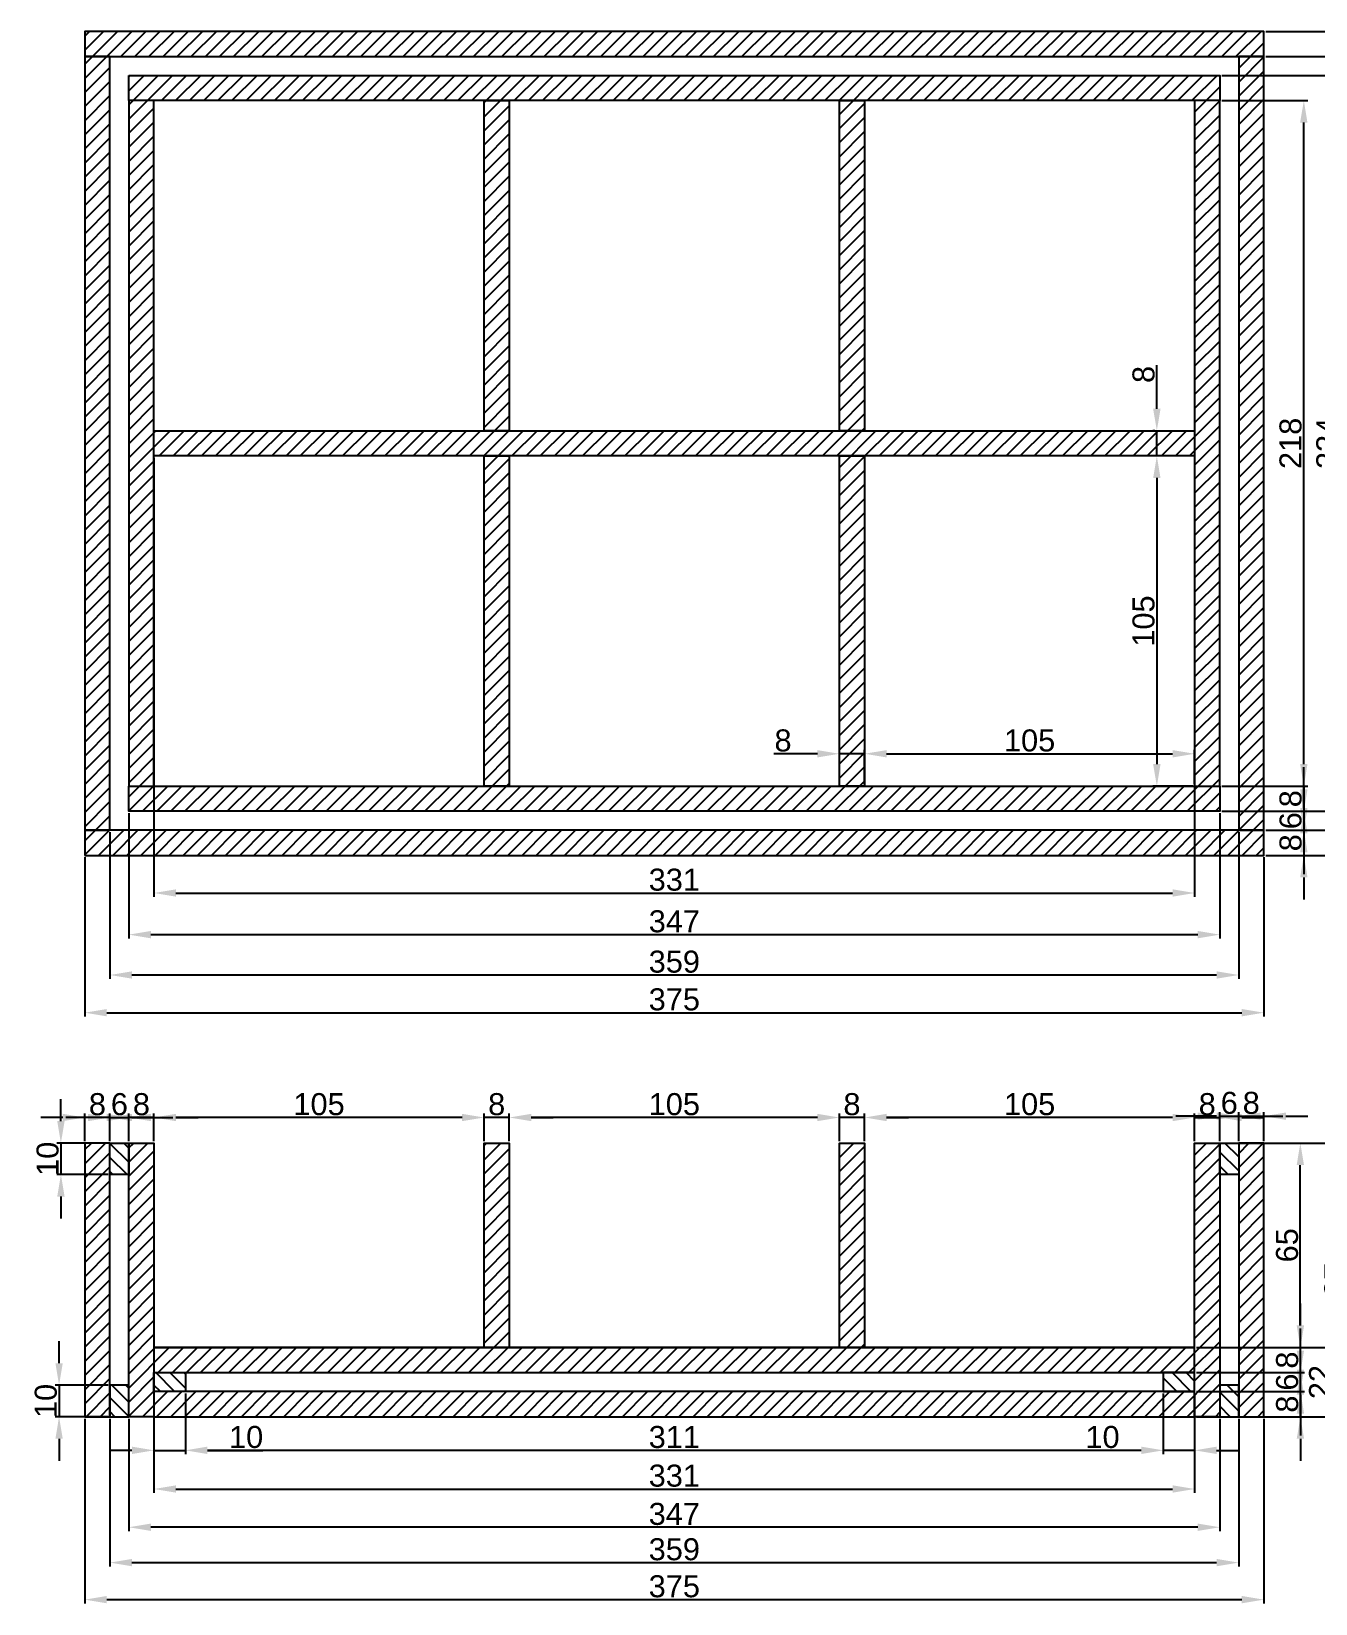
# Model space of a CAD drawing. Header units: millimetres. Extents: x 2483 to 4429, y -710 to 1566.
# Drawn here: x 2483 to 2891.5, y 1050 to 1550 of the extents above; entities that cross this region are included whole.
import ezdxf

# ---------------------------------------------------------------- set-up
doc = ezdxf.new("R2010")
doc.units = ezdxf.units.MM
doc.styles.get("Standard").update_dxf_attribs({"font": 'arial.ttf'})
doc.dimstyles.new('ISO-25', dxfattribs={"dimtxt": 7, "dimasz": 7, "dimexe": 1.25, "dimexo": 0.625, "dimtad": 1, "dimtxsty": 'Standard', "dimcen": 2.5, "dimadec": 0, "dimazin": 0, "dimtfac": 1, "dimtmove": 0, "dimatfit": 3, "dimfxl": 1, "dimarcsym": 0})

# ---------------------------------------------------------------- blocks, each defined once
blk = doc.blocks.new('*D25')
at = {"color": 0, "lineweight": -2, "transparency": 16777216}
for p, q in [((2860, 1205.01), (2853, 1205.01)), ((2867, 1197.07), (2867, 1206.26)), ((2867, 1205.01), (2875, 1205.01)), ((2875, 1197.07), (2875, 1206.26)), ((2882, 1205.01), (2889, 1205.01))]:
    blk.add_line(p, q, dxfattribs=at)
at = {"color": 0, "transparency": 16777216}
for points in [[(2860, 1206.18), (2860, 1203.84), (2867, 1205.01)], [(2882, 1206.18), (2882, 1203.84), (2875, 1205.01)]]:
    blk.add_solid(points, dxfattribs=at)
at = {"layer": 'Defpoints', "color": 0, "transparency": 16777216}
for p in [(2875, 1205.01), (2867, 1196.45), (2875, 1196.45)]:
    blk.add_point(p, dxfattribs=at)
at = {"color": 0, "transparency": 16777216, "insert": (2871, 1209.21), "char_height": 7, "attachment_point": 5}
blk.add_mtext('8', dxfattribs=at)
blk = doc.blocks.new('*D26')
at = {"color": 0, "lineweight": -2, "transparency": 16777216}
for p, q in [((2854, 1205.01), (2847, 1205.01)), ((2861, 1197.07), (2861, 1206.26)), ((2861, 1205.01), (2867, 1205.01)), ((2867, 1197.07), (2867, 1206.26)), ((2874, 1205.01), (2881, 1205.01))]:
    blk.add_line(p, q, dxfattribs=at)
at = {"color": 0, "transparency": 16777216}
for points in [[(2854, 1206.18), (2854, 1203.84), (2861, 1205.01)], [(2874, 1206.18), (2874, 1203.84), (2867, 1205.01)]]:
    blk.add_solid(points, dxfattribs=at)
at = {"layer": 'Defpoints', "color": 0, "transparency": 16777216}
for p in [(2867, 1205.01), (2861, 1196.45), (2867, 1196.45)]:
    blk.add_point(p, dxfattribs=at)
at = {"color": 0, "transparency": 16777216, "insert": (2864, 1209.21), "char_height": 7, "attachment_point": 5}
blk.add_mtext('6', dxfattribs=at)
blk = doc.blocks.new('*D27')
at = {"color": 0, "lineweight": -2, "transparency": 16777216}
for p, q in [((2853, 1197.07), (2853, 1205.84)), ((2861, 1197.07), (2861, 1205.84)), ((2846, 1204.59), (2839, 1204.59)), ((2853, 1204.59), (2861, 1204.59)), ((2868, 1204.59), (2875, 1204.59))]:
    blk.add_line(p, q, dxfattribs=at)
at = {"color": 0, "transparency": 16777216}
for points in [[(2846, 1205.76), (2846, 1203.43), (2853, 1204.59)], [(2868, 1205.76), (2868, 1203.43), (2861, 1204.59)]]:
    blk.add_solid(points, dxfattribs=at)
at = {"layer": 'Defpoints', "color": 0, "transparency": 16777216}
for p in [(2861, 1204.59), (2853, 1196.45), (2861, 1196.45)]:
    blk.add_point(p, dxfattribs=at)
at = {"color": 0, "transparency": 16777216, "insert": (2857, 1208.79), "char_height": 7, "attachment_point": 5}
blk.add_mtext('8', dxfattribs=at)
blk = doc.blocks.new('*D30')
at = {"color": 0, "lineweight": -2, "transparency": 16777216}
for p, q in [((2500, 1108.82), (2500, 1050.02)), ((2875, 1108.82), (2875, 1050.02)), ((2507, 1051.27), (2868, 1051.27))]:
    blk.add_line(p, q, dxfattribs=at)
at = {"color": 0, "transparency": 16777216}
for points in [[(2507, 1052.44), (2507, 1050.11), (2500, 1051.27)], [(2868, 1052.44), (2868, 1050.11), (2875, 1051.27)]]:
    blk.add_solid(points, dxfattribs=at)
at = {"layer": 'Defpoints', "color": 0, "transparency": 16777216}
for p in [(2500, 1109.45), (2875, 1109.45), (2875, 1051.27)]:
    blk.add_point(p, dxfattribs=at)
at = {"color": 0, "transparency": 16777216, "insert": (2687.5, 1055.48), "char_height": 7, "attachment_point": 5}
blk.add_mtext('375', dxfattribs=at)
blk = doc.blocks.new('*D34')
at = {"color": 0, "lineweight": -2, "transparency": 16777216}
for p, q in [((2514, 1108.82), (2514, 1073.04)), ((2861, 1108.82), (2861, 1073.04)), ((2854, 1074.29), (2521, 1074.29))]:
    blk.add_line(p, q, dxfattribs=at)
at = {"color": 0, "transparency": 16777216}
for points in [[(2521, 1075.46), (2521, 1073.12), (2514, 1074.29)], [(2854, 1075.46), (2854, 1073.12), (2861, 1074.29)]]:
    blk.add_solid(points, dxfattribs=at)
at = {"layer": 'Defpoints', "color": 0, "transparency": 16777216}
for p in [(2514, 1109.45), (2861, 1109.45), (2514, 1074.29)]:
    blk.add_point(p, dxfattribs=at)
at = {"color": 0, "transparency": 16777216, "insert": (2687.5, 1078.49), "char_height": 7, "attachment_point": 5}
blk.add_mtext('347', dxfattribs=at)
blk = doc.blocks.new('*D38')
at = {"color": 0, "lineweight": -2, "transparency": 16777216}
for p, q in [((2748, 1197.07), (2748, 1205.84)), ((2853, 1197.07), (2853, 1205.84)), ((2846, 1204.59), (2755, 1204.59))]:
    blk.add_line(p, q, dxfattribs=at)
at = {"color": 0, "transparency": 16777216}
for points in [[(2755, 1205.76), (2755, 1203.43), (2748, 1204.59)], [(2846, 1205.76), (2846, 1203.43), (2853, 1204.59)]]:
    blk.add_solid(points, dxfattribs=at)
at = {"layer": 'Defpoints', "color": 0, "transparency": 16777216}
for p in [(2748, 1204.59), (2748, 1196.45), (2853, 1196.45)]:
    blk.add_point(p, dxfattribs=at)
at = {"color": 0, "transparency": 16777216, "insert": (2800.5, 1208.79), "char_height": 7, "attachment_point": 5}
blk.add_mtext('105', dxfattribs=at)
blk = doc.blocks.new('*D39')
at = {"color": 0, "lineweight": -2, "transparency": 16777216}
for p, q in [((2740, 1197.07), (2740, 1205.84)), ((2748, 1197.07), (2748, 1205.84)), ((2733, 1204.59), (2726, 1204.59)), ((2748, 1204.59), (2740, 1204.59)), ((2755, 1204.59), (2762, 1204.59))]:
    blk.add_line(p, q, dxfattribs=at)
at = {"color": 0, "transparency": 16777216}
for points in [[(2733, 1205.76), (2733, 1203.43), (2740, 1204.59)], [(2755, 1205.76), (2755, 1203.43), (2748, 1204.59)]]:
    blk.add_solid(points, dxfattribs=at)
at = {"layer": 'Defpoints', "color": 0, "transparency": 16777216}
for p in [(2740, 1204.59), (2740, 1196.45), (2748, 1196.45)]:
    blk.add_point(p, dxfattribs=at)
at = {"color": 0, "transparency": 16777216, "insert": (2744, 1208.79), "char_height": 7, "attachment_point": 5}
blk.add_mtext('8', dxfattribs=at)
blk = doc.blocks.new('*D40')
at = {"color": 0, "lineweight": -2, "transparency": 16777216}
for p, q in [((2635, 1197.07), (2635, 1205.84)), ((2740, 1197.07), (2740, 1205.84)), ((2733, 1204.59), (2642, 1204.59))]:
    blk.add_line(p, q, dxfattribs=at)
at = {"color": 0, "transparency": 16777216}
for points in [[(2642, 1205.76), (2642, 1203.43), (2635, 1204.59)], [(2733, 1205.76), (2733, 1203.43), (2740, 1204.59)]]:
    blk.add_solid(points, dxfattribs=at)
at = {"layer": 'Defpoints', "color": 0, "transparency": 16777216}
for p in [(2635, 1204.59), (2635, 1196.45), (2740, 1196.45)]:
    blk.add_point(p, dxfattribs=at)
at = {"color": 0, "transparency": 16777216, "insert": (2687.5, 1208.79), "char_height": 7, "attachment_point": 5}
blk.add_mtext('105', dxfattribs=at)
blk = doc.blocks.new('*D41')
at = {"color": 0, "lineweight": -2, "transparency": 16777216}
for p, q in [((2627, 1197.07), (2627, 1205.84)), ((2635, 1197.07), (2635, 1205.84)), ((2620, 1204.59), (2613, 1204.59)), ((2635, 1204.59), (2627, 1204.59)), ((2642, 1204.59), (2649, 1204.59))]:
    blk.add_line(p, q, dxfattribs=at)
at = {"color": 0, "transparency": 16777216}
for points in [[(2620, 1205.76), (2620, 1203.43), (2627, 1204.59)], [(2642, 1205.76), (2642, 1203.43), (2635, 1204.59)]]:
    blk.add_solid(points, dxfattribs=at)
at = {"layer": 'Defpoints', "color": 0, "transparency": 16777216}
for p in [(2627, 1204.59), (2627, 1196.45), (2635, 1196.45)]:
    blk.add_point(p, dxfattribs=at)
at = {"color": 0, "transparency": 16777216, "insert": (2631, 1208.79), "char_height": 7, "attachment_point": 5}
blk.add_mtext('8', dxfattribs=at)
blk = doc.blocks.new('*D42')
at = {"color": 0, "lineweight": -2, "transparency": 16777216}
for p, q in [((2522, 1197.07), (2522, 1205.84)), ((2627, 1197.07), (2627, 1205.84)), ((2620, 1204.59), (2529, 1204.59))]:
    blk.add_line(p, q, dxfattribs=at)
at = {"color": 0, "transparency": 16777216}
for points in [[(2529, 1205.76), (2529, 1203.43), (2522, 1204.59)], [(2620, 1205.76), (2620, 1203.43), (2627, 1204.59)]]:
    blk.add_solid(points, dxfattribs=at)
at = {"layer": 'Defpoints', "color": 0, "transparency": 16777216}
for p in [(2522, 1204.59), (2522, 1196.45), (2627, 1196.45)]:
    blk.add_point(p, dxfattribs=at)
at = {"color": 0, "transparency": 16777216, "insert": (2574.5, 1208.79), "char_height": 7, "attachment_point": 5}
blk.add_mtext('105', dxfattribs=at)
blk = doc.blocks.new('*D43')
at = {"color": 0, "lineweight": -2, "transparency": 16777216}
for p, q in [((2514, 1197.07), (2514, 1205.84)), ((2522, 1197.07), (2522, 1205.84)), ((2507, 1204.59), (2500, 1204.59)), ((2522, 1204.59), (2514, 1204.59)), ((2529, 1204.59), (2536, 1204.59))]:
    blk.add_line(p, q, dxfattribs=at)
at = {"color": 0, "transparency": 16777216}
for points in [[(2507, 1205.76), (2507, 1203.43), (2514, 1204.59)], [(2529, 1205.76), (2529, 1203.43), (2522, 1204.59)]]:
    blk.add_solid(points, dxfattribs=at)
at = {"layer": 'Defpoints', "color": 0, "transparency": 16777216}
for p in [(2514, 1204.59), (2514, 1196.45), (2522, 1196.45)]:
    blk.add_point(p, dxfattribs=at)
at = {"color": 0, "transparency": 16777216, "insert": (2518, 1208.79), "char_height": 7, "attachment_point": 5}
blk.add_mtext('8', dxfattribs=at)
blk = doc.blocks.new('*D44')
at = {"color": 0, "lineweight": -2, "transparency": 16777216}
for p, q in [((2508, 1197.07), (2508, 1205.84)), ((2514, 1197.07), (2514, 1205.84)), ((2501, 1204.59), (2494, 1204.59)), ((2508, 1204.59), (2514, 1204.59)), ((2521, 1204.59), (2528, 1204.59))]:
    blk.add_line(p, q, dxfattribs=at)
at = {"color": 0, "transparency": 16777216}
for points in [[(2501, 1205.76), (2501, 1203.43), (2508, 1204.59)], [(2521, 1205.76), (2521, 1203.43), (2514, 1204.59)]]:
    blk.add_solid(points, dxfattribs=at)
at = {"layer": 'Defpoints', "color": 0, "transparency": 16777216}
for p in [(2514, 1204.59), (2508, 1196.45), (2514, 1196.45)]:
    blk.add_point(p, dxfattribs=at)
at = {"color": 0, "transparency": 16777216, "insert": (2511, 1208.79), "char_height": 7, "attachment_point": 5}
blk.add_mtext('6', dxfattribs=at)
blk = doc.blocks.new('*D45')
at = {"color": 0, "lineweight": -2, "transparency": 16777216}
for p, q in [((2500, 1197.07), (2500, 1205.84)), ((2508, 1197.07), (2508, 1205.84)), ((2493, 1204.59), (2486, 1204.59)), ((2508, 1204.59), (2500, 1204.59)), ((2515, 1204.59), (2522, 1204.59))]:
    blk.add_line(p, q, dxfattribs=at)
at = {"color": 0, "transparency": 16777216}
for points in [[(2493, 1205.76), (2493, 1203.43), (2500, 1204.59)], [(2515, 1205.76), (2515, 1203.43), (2508, 1204.59)]]:
    blk.add_solid(points, dxfattribs=at)
at = {"layer": 'Defpoints', "color": 0, "transparency": 16777216}
for p in [(2500, 1204.59), (2500, 1196.45), (2508, 1196.45)]:
    blk.add_point(p, dxfattribs=at)
at = {"color": 0, "transparency": 16777216, "insert": (2504, 1208.79), "char_height": 7, "attachment_point": 5}
blk.add_mtext('8', dxfattribs=at)
blk = doc.blocks.new('*D176')
at = {"color": 0, "lineweight": -2, "transparency": 16777216}
for p, q in [((2522, 1108.82), (2522, 1085.2)), ((2853, 1108.82), (2853, 1085.2)), ((2529, 1086.45), (2846, 1086.45))]:
    blk.add_line(p, q, dxfattribs=at)
at = {"color": 0, "transparency": 16777216}
for points in [[(2529, 1087.62), (2529, 1085.29), (2522, 1086.45)], [(2846, 1087.62), (2846, 1085.29), (2853, 1086.45)]]:
    blk.add_solid(points, dxfattribs=at)
at = {"layer": 'Defpoints', "color": 0, "transparency": 16777216}
for p in [(2522, 1109.45), (2853, 1109.45), (2853, 1086.45)]:
    blk.add_point(p, dxfattribs=at)
at = {"color": 0, "transparency": 16777216, "insert": (2687.5, 1090.66), "char_height": 7, "attachment_point": 5}
blk.add_mtext('331', dxfattribs=at)
blk = doc.blocks.new('*D209')
at = {"color": 0, "lineweight": -2, "transparency": 16777216}
for p, q in [((2852.38, 1414.96), (2839.72, 1414.96)), ((2840.97, 1407.96), (2840.97, 1316.96)), ((2852.38, 1309.96), (2839.72, 1309.96))]:
    blk.add_line(p, q, dxfattribs=at)
at = {"color": 0, "transparency": 16777216}
for points in [[(2839.8, 1407.96), (2842.14, 1407.96), (2840.97, 1414.96)], [(2839.8, 1316.96), (2842.14, 1316.96), (2840.97, 1309.96)]]:
    blk.add_solid(points, dxfattribs=at)
at = {"layer": 'Defpoints', "color": 0, "transparency": 16777216}
for p in [(2853, 1414.96), (2840.97, 1309.96), (2853, 1309.96)]:
    blk.add_point(p, dxfattribs=at)
at = {"color": 0, "transparency": 16777216, "insert": (2836.77, 1362.46), "char_height": 7, "attachment_point": 5, "rotation": 90}
blk.add_mtext('105', dxfattribs=at)
blk = doc.blocks.new('*D213')
at = {"color": 0, "lineweight": -2, "transparency": 16777216}
for p, q in [((2514, 1301.33), (2514, 1261.49)), ((2861, 1301.33), (2861, 1261.49)), ((2521, 1262.74), (2854, 1262.74))]:
    blk.add_line(p, q, dxfattribs=at)
at = {"color": 0, "transparency": 16777216}
for points in [[(2521, 1263.91), (2521, 1261.57), (2514, 1262.74)], [(2854, 1263.91), (2854, 1261.57), (2861, 1262.74)]]:
    blk.add_solid(points, dxfattribs=at)
at = {"layer": 'Defpoints', "color": 0, "transparency": 16777216}
for p in [(2514, 1301.96), (2861, 1301.96), (2861, 1262.74)]:
    blk.add_point(p, dxfattribs=at)
at = {"color": 0, "transparency": 16777216, "insert": (2687.51, 1266.94), "char_height": 7, "attachment_point": 5}
blk.add_mtext('347', dxfattribs=at)
blk = doc.blocks.new('*D215')
at = {"color": 0, "lineweight": -2, "transparency": 16777216}
for p, q in [((2500, 1287.33), (2500, 1236.67)), ((2875, 1287.33), (2875, 1236.67)), ((2507, 1237.92), (2868, 1237.92))]:
    blk.add_line(p, q, dxfattribs=at)
at = {"color": 0, "transparency": 16777216}
for points in [[(2507, 1239.09), (2507, 1236.76), (2500, 1237.92)], [(2868, 1239.09), (2868, 1236.76), (2875, 1237.92)]]:
    blk.add_solid(points, dxfattribs=at)
at = {"layer": 'Defpoints', "color": 0, "transparency": 16777216}
for p in [(2500, 1287.96), (2875, 1287.96), (2875, 1237.92)]:
    blk.add_point(p, dxfattribs=at)
at = {"color": 0, "transparency": 16777216, "insert": (2687.5, 1242.12), "char_height": 7, "attachment_point": 5}
blk.add_mtext('375', dxfattribs=at)
blk = doc.blocks.new('*D216')
at = {"color": 0, "lineweight": -2, "transparency": 16777216}
for p, q in [((2861.63, 1527.96), (2888.97, 1527.96)), ((2887.72, 1316.96), (2887.72, 1520.96)), ((2861.63, 1309.96), (2888.97, 1309.96))]:
    blk.add_line(p, q, dxfattribs=at)
at = {"color": 0, "transparency": 16777216}
for points in [[(2886.55, 1520.96), (2888.88, 1520.96), (2887.72, 1527.96)], [(2886.55, 1316.96), (2888.88, 1316.96), (2887.72, 1309.96)]]:
    blk.add_solid(points, dxfattribs=at)
at = {"layer": 'Defpoints', "color": 0, "transparency": 16777216}
for p in [(2861, 1527.96), (2887.72, 1527.96), (2861, 1309.96)]:
    blk.add_point(p, dxfattribs=at)
at = {"color": 0, "transparency": 16777216, "insert": (2883.52, 1418.96), "char_height": 7, "attachment_point": 5, "rotation": 90}
blk.add_mtext('218', dxfattribs=at)
blk = doc.blocks.new('*D217')
at = {"color": 0, "lineweight": -2, "transparency": 16777216}
for p, q in [((2861.63, 1535.96), (2900.68, 1535.96)), ((2899.43, 1308.96), (2899.43, 1528.96)), ((2861.63, 1301.96), (2900.68, 1301.96))]:
    blk.add_line(p, q, dxfattribs=at)
at = {"color": 0, "transparency": 16777216}
for points in [[(2898.27, 1528.96), (2900.6, 1528.96), (2899.43, 1535.96)], [(2898.27, 1308.96), (2900.6, 1308.96), (2899.43, 1301.96)]]:
    blk.add_solid(points, dxfattribs=at)
at = {"layer": 'Defpoints', "color": 0, "transparency": 16777216}
for p in [(2861, 1535.96), (2899.43, 1535.96), (2861, 1301.96)]:
    blk.add_point(p, dxfattribs=at)
at = {"color": 0, "transparency": 16777216, "insert": (2895.23, 1418.96), "char_height": 7, "attachment_point": 5, "rotation": 90}
blk.add_mtext('234', dxfattribs=at)
blk = doc.blocks.new('*D219')
at = {"color": 0, "lineweight": -2, "transparency": 16777216}
for p, q in [((2875.63, 1549.96), (2923.81, 1549.96)), ((2922.56, 1294.96), (2922.56, 1542.96)), ((2875.63, 1287.96), (2923.81, 1287.96))]:
    blk.add_line(p, q, dxfattribs=at)
at = {"color": 0, "transparency": 16777216}
for points in [[(2921.4, 1542.96), (2923.73, 1542.96), (2922.56, 1549.96)], [(2921.4, 1294.96), (2923.73, 1294.96), (2922.56, 1287.96)]]:
    blk.add_solid(points, dxfattribs=at)
at = {"layer": 'Defpoints', "color": 0, "transparency": 16777216}
for p in [(2875, 1549.96), (2922.56, 1549.96), (2875, 1287.96)]:
    blk.add_point(p, dxfattribs=at)
at = {"color": 0, "transparency": 16777216, "insert": (2918.36, 1418.96), "char_height": 7, "attachment_point": 5, "rotation": 90}
blk.add_mtext('262', dxfattribs=at)
blk = doc.blocks.new('*D223')
at = {"color": 0, "lineweight": -2, "transparency": 16777216}
for p, q in [((2875.63, 1541.96), (2912.55, 1541.96)), ((2911.3, 1534.96), (2911.3, 1302.96)), ((2875.63, 1295.96), (2912.55, 1295.96))]:
    blk.add_line(p, q, dxfattribs=at)
at = {"color": 0, "transparency": 16777216}
for points in [[(2910.14, 1534.96), (2912.47, 1534.96), (2911.3, 1541.96)], [(2910.14, 1302.96), (2912.47, 1302.96), (2911.3, 1295.96)]]:
    blk.add_solid(points, dxfattribs=at)
at = {"layer": 'Defpoints', "color": 0, "transparency": 16777216}
for p in [(2875, 1541.96), (2875, 1295.96), (2911.3, 1295.96)]:
    blk.add_point(p, dxfattribs=at)
at = {"color": 0, "transparency": 16777216, "insert": (2907.1, 1418.96), "char_height": 7, "attachment_point": 5, "rotation": 90}
blk.add_mtext('246', dxfattribs=at)
blk = doc.blocks.new('*D224')
at = {"color": 0, "lineweight": -2, "transparency": 16777216}
for p, q in [((2492.39, 1203.45), (2492.39, 1210.45)), ((2507.38, 1196.45), (2491.14, 1196.45)), ((2492.39, 1196.45), (2492.39, 1186.45)), ((2507.38, 1186.45), (2491.14, 1186.45)), ((2492.39, 1179.45), (2492.39, 1172.45))]:
    blk.add_line(p, q, dxfattribs=at)
at = {"color": 0, "transparency": 16777216}
for points in [[(2491.23, 1203.45), (2493.56, 1203.45), (2492.39, 1196.45)], [(2491.23, 1179.45), (2493.56, 1179.45), (2492.39, 1186.45)]]:
    blk.add_solid(points, dxfattribs=at)
at = {"layer": 'Defpoints', "color": 0, "transparency": 16777216}
for p in [(2508, 1196.45), (2492.39, 1186.45), (2508, 1186.45)]:
    blk.add_point(p, dxfattribs=at)
at = {"color": 0, "transparency": 16777216, "insert": (2488.19, 1191.45), "char_height": 7, "attachment_point": 5, "rotation": 90}
blk.add_mtext('10', dxfattribs=at)
blk = doc.blocks.new('*D225')
at = {"color": 0, "lineweight": -2, "transparency": 16777216}
for p, q in [((2491.81, 1126.45), (2491.81, 1133.45)), ((2507.38, 1119.45), (2490.56, 1119.45)), ((2491.81, 1119.45), (2491.81, 1109.45)), ((2507.38, 1109.45), (2490.56, 1109.45)), ((2491.81, 1102.45), (2491.81, 1095.45))]:
    blk.add_line(p, q, dxfattribs=at)
at = {"color": 0, "transparency": 16777216}
for points in [[(2490.65, 1126.45), (2492.98, 1126.45), (2491.81, 1119.45)], [(2490.65, 1102.45), (2492.98, 1102.45), (2491.81, 1109.45)]]:
    blk.add_solid(points, dxfattribs=at)
at = {"layer": 'Defpoints', "color": 0, "transparency": 16777216}
for p in [(2508, 1119.45), (2491.81, 1109.45), (2508, 1109.45)]:
    blk.add_point(p, dxfattribs=at)
at = {"color": 0, "transparency": 16777216, "insert": (2487.61, 1114.45), "char_height": 7, "attachment_point": 5, "rotation": 90}
blk.add_mtext('10', dxfattribs=at)
blk = doc.blocks.new('*D226')
at = {"color": 0, "lineweight": -2, "transparency": 16777216}
for p, q in [((2886.64, 1124.45), (2886.64, 1131.45)), ((2853.63, 1117.45), (2887.89, 1117.45)), ((2886.64, 1109.45), (2886.64, 1117.45)), ((2853.63, 1109.45), (2887.89, 1109.45)), ((2886.64, 1102.45), (2886.64, 1095.45))]:
    blk.add_line(p, q, dxfattribs=at)
at = {"color": 0, "transparency": 16777216}
for points in [[(2885.47, 1124.45), (2887.8, 1124.45), (2886.64, 1117.45)], [(2885.47, 1102.45), (2887.8, 1102.45), (2886.64, 1109.45)]]:
    blk.add_solid(points, dxfattribs=at)
at = {"layer": 'Defpoints', "color": 0, "transparency": 16777216}
for p in [(2853, 1117.45), (2886.64, 1117.45), (2853, 1109.45)]:
    blk.add_point(p, dxfattribs=at)
at = {"color": 0, "transparency": 16777216, "insert": (2882.44, 1113.45), "char_height": 7, "attachment_point": 5, "rotation": 90}
blk.add_mtext('8', dxfattribs=at)
blk = doc.blocks.new('*D227')
at = {"color": 0, "lineweight": -2, "transparency": 16777216}
for p, q in [((2886.64, 1130.45), (2886.64, 1137.45)), ((2853.63, 1123.45), (2887.89, 1123.45)), ((2886.64, 1117.45), (2886.64, 1123.45)), ((2853.63, 1117.45), (2887.89, 1117.45)), ((2886.64, 1110.45), (2886.64, 1103.45))]:
    blk.add_line(p, q, dxfattribs=at)
at = {"color": 0, "transparency": 16777216}
for points in [[(2885.47, 1130.45), (2887.8, 1130.45), (2886.64, 1123.45)], [(2885.47, 1110.45), (2887.8, 1110.45), (2886.64, 1117.45)]]:
    blk.add_solid(points, dxfattribs=at)
at = {"layer": 'Defpoints', "color": 0, "transparency": 16777216}
for p in [(2853, 1123.45), (2886.64, 1123.45), (2853, 1117.45)]:
    blk.add_point(p, dxfattribs=at)
at = {"color": 0, "transparency": 16777216, "insert": (2882.44, 1120.45), "char_height": 7, "attachment_point": 5, "rotation": 90}
blk.add_mtext('6', dxfattribs=at)
blk = doc.blocks.new('*D228')
at = {"color": 0, "lineweight": -2, "transparency": 16777216}
for p, q in [((2886.64, 1138.45), (2886.64, 1145.45)), ((2853.63, 1131.45), (2887.89, 1131.45)), ((2886.64, 1123.45), (2886.64, 1131.45)), ((2853.63, 1123.45), (2887.89, 1123.45)), ((2886.64, 1116.45), (2886.64, 1109.45))]:
    blk.add_line(p, q, dxfattribs=at)
at = {"color": 0, "transparency": 16777216}
for points in [[(2885.47, 1138.45), (2887.8, 1138.45), (2886.64, 1131.45)], [(2885.47, 1116.45), (2887.8, 1116.45), (2886.64, 1123.45)]]:
    blk.add_solid(points, dxfattribs=at)
at = {"layer": 'Defpoints', "color": 0, "transparency": 16777216}
for p in [(2853, 1131.45), (2886.64, 1131.45), (2853, 1123.45)]:
    blk.add_point(p, dxfattribs=at)
at = {"color": 0, "transparency": 16777216, "insert": (2882.44, 1127.45), "char_height": 7, "attachment_point": 5, "rotation": 90}
blk.add_mtext('8', dxfattribs=at)
blk = doc.blocks.new('*D229')
at = {"color": 0, "lineweight": -2, "transparency": 16777216}
for p, q in [((2853.63, 1196.45), (2887.86, 1196.45)), ((2886.61, 1138.45), (2886.61, 1189.45)), ((2853.63, 1131.45), (2887.86, 1131.45))]:
    blk.add_line(p, q, dxfattribs=at)
at = {"color": 0, "transparency": 16777216}
for points in [[(2885.45, 1189.45), (2887.78, 1189.45), (2886.61, 1196.45)], [(2885.45, 1138.45), (2887.78, 1138.45), (2886.61, 1131.45)]]:
    blk.add_solid(points, dxfattribs=at)
at = {"layer": 'Defpoints', "color": 0, "transparency": 16777216}
for p in [(2853, 1196.45), (2886.61, 1196.45), (2853, 1131.45)]:
    blk.add_point(p, dxfattribs=at)
at = {"color": 0, "transparency": 16777216, "insert": (2882.41, 1163.95), "char_height": 7, "attachment_point": 5, "rotation": 90}
blk.add_mtext('65', dxfattribs=at)
blk = doc.blocks.new('*D230')
at = {"color": 0, "lineweight": -2, "transparency": 16777216}
for p, q in [((2875.63, 1196.45), (2903.25, 1196.45)), ((2902, 1116.45), (2902, 1189.45)), ((2875.63, 1109.45), (2903.25, 1109.45))]:
    blk.add_line(p, q, dxfattribs=at)
at = {"color": 0, "transparency": 16777216}
for points in [[(2900.84, 1189.45), (2903.17, 1189.45), (2902, 1196.45)], [(2900.84, 1116.45), (2903.17, 1116.45), (2902, 1109.45)]]:
    blk.add_solid(points, dxfattribs=at)
at = {"layer": 'Defpoints', "color": 0, "transparency": 16777216}
for p in [(2875, 1196.45), (2902, 1196.45), (2875, 1109.45)]:
    blk.add_point(p, dxfattribs=at)
at = {"color": 0, "transparency": 16777216, "insert": (2897.8, 1152.95), "char_height": 7, "attachment_point": 5, "rotation": 90}
blk.add_mtext('87', dxfattribs=at)
blk = doc.blocks.new('*D232')
at = {"color": 0, "lineweight": -2, "transparency": 16777216}
for p, q in [((2853.63, 1131.45), (2898.26, 1131.45)), ((2897.01, 1116.45), (2897.01, 1124.45)), ((2853.63, 1109.45), (2898.26, 1109.45))]:
    blk.add_line(p, q, dxfattribs=at)
at = {"color": 0, "transparency": 16777216}
for points in [[(2895.84, 1124.45), (2898.17, 1124.45), (2897.01, 1131.45)], [(2895.84, 1116.45), (2898.17, 1116.45), (2897.01, 1109.45)]]:
    blk.add_solid(points, dxfattribs=at)
at = {"layer": 'Defpoints', "color": 0, "transparency": 16777216}
for p in [(2853, 1131.45), (2897.01, 1131.45), (2853, 1109.45)]:
    blk.add_point(p, dxfattribs=at)
at = {"color": 0, "transparency": 16777216, "insert": (2892.87, 1120.45), "char_height": 7, "attachment_point": 5, "rotation": 90}
blk.add_mtext('22', dxfattribs=at)
blk = doc.blocks.new('*D233')
at = {"color": 0, "lineweight": -2, "transparency": 16777216}
for p, q in [((2748, 1310.58), (2748, 1321.51)), ((2755, 1320.26), (2846, 1320.26)), ((2853, 1310.58), (2853, 1321.51))]:
    blk.add_line(p, q, dxfattribs=at)
at = {"color": 0, "transparency": 16777216}
for points in [[(2755, 1321.42), (2755, 1319.09), (2748, 1320.26)], [(2846, 1321.42), (2846, 1319.09), (2853, 1320.26)]]:
    blk.add_solid(points, dxfattribs=at)
at = {"layer": 'Defpoints', "color": 0, "transparency": 16777216}
for p in [(2853, 1320.26), (2748, 1309.96), (2853, 1309.96)]:
    blk.add_point(p, dxfattribs=at)
at = {"color": 0, "transparency": 16777216, "insert": (2800.5, 1324.45), "char_height": 7, "attachment_point": 5}
blk.add_mtext('105', dxfattribs=at)
blk = doc.blocks.new('*D234')
at = {"color": 0, "lineweight": -2, "transparency": 16777216}
for p, q in [((2733, 1320.26), (2719.15, 1320.26)), ((2740, 1320.88), (2740, 1321.51)), ((2748, 1320.26), (2740, 1320.26)), ((2748, 1320.88), (2748, 1321.51)), ((2755, 1320.26), (2762, 1320.26))]:
    blk.add_line(p, q, dxfattribs=at)
at = {"color": 0, "transparency": 16777216}
for points in [[(2733, 1321.42), (2733, 1319.09), (2740, 1320.26)], [(2755, 1321.42), (2755, 1319.09), (2748, 1320.26)]]:
    blk.add_solid(points, dxfattribs=at)
at = {"layer": 'Defpoints', "color": 0, "transparency": 16777216}
for p in [(2740, 1320.26), (2740, 1320.26), (2748, 1320.26)]:
    blk.add_point(p, dxfattribs=at)
at = {"color": 0, "transparency": 16777216, "insert": (2722.08, 1324.45), "char_height": 7, "attachment_point": 5}
blk.add_mtext('8', dxfattribs=at)
blk = doc.blocks.new('*D235')
at = {"color": 0, "lineweight": -2, "transparency": 16777216}
for p, q in [((2840.97, 1429.96), (2840.97, 1443.81)), ((2840.34, 1422.96), (2839.72, 1422.96)), ((2840.97, 1414.96), (2840.97, 1422.96)), ((2840.34, 1414.96), (2839.72, 1414.96)), ((2840.97, 1407.96), (2840.97, 1400.96))]:
    blk.add_line(p, q, dxfattribs=at)
at = {"color": 0, "transparency": 16777216}
for points in [[(2839.8, 1429.96), (2842.14, 1429.96), (2840.97, 1422.96)], [(2839.8, 1407.96), (2842.14, 1407.96), (2840.97, 1414.96)]]:
    blk.add_solid(points, dxfattribs=at)
at = {"layer": 'Defpoints', "color": 0, "transparency": 16777216}
for p in [(2840.97, 1422.96), (2840.97, 1422.96), (2840.97, 1414.96)]:
    blk.add_point(p, dxfattribs=at)
at = {"color": 0, "transparency": 16777216, "insert": (2836.77, 1440.88), "char_height": 7, "attachment_point": 5, "rotation": 90}
blk.add_mtext('8', dxfattribs=at)
blk = doc.blocks.new('*D258')
at = {"color": 0, "lineweight": -2, "transparency": 16777216}
for p, q in [((2887.73, 1316.96), (2887.73, 1323.96)), ((2884.59, 1309.96), (2888.98, 1309.96)), ((2887.73, 1309.96), (2887.73, 1301.96)), ((2884.59, 1301.96), (2888.98, 1301.96)), ((2887.73, 1294.96), (2887.73, 1287.96))]:
    blk.add_line(p, q, dxfattribs=at)
at = {"color": 0, "transparency": 16777216}
for points in [[(2886.56, 1316.96), (2888.89, 1316.96), (2887.73, 1309.96)], [(2886.56, 1294.96), (2888.89, 1294.96), (2887.73, 1301.96)]]:
    blk.add_solid(points, dxfattribs=at)
at = {"layer": 'Defpoints', "color": 0, "transparency": 16777216}
for p in [(2883.97, 1309.96), (2883.97, 1301.96), (2887.73, 1301.96)]:
    blk.add_point(p, dxfattribs=at)
at = {"color": 0, "transparency": 16777216, "insert": (2883.53, 1305.96), "char_height": 7, "attachment_point": 5, "rotation": 90}
blk.add_mtext('8', dxfattribs=at)
blk = doc.blocks.new('*D259')
at = {"color": 0, "lineweight": -2, "transparency": 16777216}
for p, q in [((2887.73, 1308.96), (2887.73, 1315.96)), ((2884.59, 1301.96), (2888.98, 1301.96)), ((2887.73, 1301.96), (2887.73, 1295.96)), ((2884.59, 1295.96), (2888.98, 1295.96)), ((2887.73, 1288.96), (2887.73, 1281.96))]:
    blk.add_line(p, q, dxfattribs=at)
at = {"color": 0, "transparency": 16777216}
for points in [[(2886.56, 1308.96), (2888.89, 1308.96), (2887.73, 1301.96)], [(2886.56, 1288.96), (2888.89, 1288.96), (2887.73, 1295.96)]]:
    blk.add_solid(points, dxfattribs=at)
at = {"layer": 'Defpoints', "color": 0, "transparency": 16777216}
for p in [(2883.97, 1301.96), (2883.97, 1295.96), (2887.73, 1295.96)]:
    blk.add_point(p, dxfattribs=at)
at = {"color": 0, "transparency": 16777216, "insert": (2883.53, 1298.96), "char_height": 7, "attachment_point": 5, "rotation": 90}
blk.add_mtext('6', dxfattribs=at)
blk = doc.blocks.new('*D260')
at = {"color": 0, "lineweight": -2, "transparency": 16777216}
for p, q in [((2887.73, 1302.96), (2887.73, 1309.96)), ((2884.59, 1295.96), (2888.98, 1295.96)), ((2887.73, 1295.96), (2887.73, 1287.96)), ((2884.59, 1287.96), (2888.98, 1287.96)), ((2887.73, 1280.96), (2887.73, 1273.96))]:
    blk.add_line(p, q, dxfattribs=at)
at = {"color": 0, "transparency": 16777216}
for points in [[(2886.56, 1302.96), (2888.89, 1302.96), (2887.73, 1295.96)], [(2886.56, 1280.96), (2888.89, 1280.96), (2887.73, 1287.96)]]:
    blk.add_solid(points, dxfattribs=at)
at = {"layer": 'Defpoints', "color": 0, "transparency": 16777216}
for p in [(2883.97, 1295.96), (2883.97, 1287.96), (2887.73, 1287.96)]:
    blk.add_point(p, dxfattribs=at)
at = {"color": 0, "transparency": 16777216, "insert": (2883.53, 1291.96), "char_height": 7, "attachment_point": 5, "rotation": 90}
blk.add_mtext('8', dxfattribs=at)
blk = doc.blocks.new('*D266')
at = {"color": 0, "lineweight": -2, "transparency": 16777216}
for p, q in [((2508, 1295.33), (2508, 1248.66)), ((2867, 1295.33), (2867, 1248.66)), ((2515, 1249.91), (2860, 1249.91))]:
    blk.add_line(p, q, dxfattribs=at)
at = {"color": 0, "transparency": 16777216}
for points in [[(2515, 1251.08), (2515, 1248.74), (2508, 1249.91)], [(2860, 1251.08), (2860, 1248.74), (2867, 1249.91)]]:
    blk.add_solid(points, dxfattribs=at)
at = {"layer": 'Defpoints', "color": 0, "transparency": 16777216}
for p in [(2508, 1295.96), (2867, 1295.96), (2867, 1249.91)]:
    blk.add_point(p, dxfattribs=at)
at = {"color": 0, "transparency": 16777216, "insert": (2687.5, 1254.11), "char_height": 7, "attachment_point": 5}
blk.add_mtext('359', dxfattribs=at)
blk = doc.blocks.new('*D287')
at = {"color": 0, "lineweight": -2, "transparency": 16777216}
for p, q in [((2508, 1108.82), (2508, 1061.8)), ((2867, 1108.82), (2867, 1061.8)), ((2515, 1063.05), (2860, 1063.05))]:
    blk.add_line(p, q, dxfattribs=at)
at = {"color": 0, "transparency": 16777216}
for points in [[(2515, 1064.22), (2515, 1061.88), (2508, 1063.05)], [(2860, 1064.22), (2860, 1061.88), (2867, 1063.05)]]:
    blk.add_solid(points, dxfattribs=at)
at = {"layer": 'Defpoints', "color": 0, "transparency": 16777216}
for p in [(2508, 1109.45), (2867, 1109.45), (2867, 1063.05)]:
    blk.add_point(p, dxfattribs=at)
at = {"color": 0, "transparency": 16777216, "insert": (2687.5, 1067.25), "char_height": 7, "attachment_point": 5}
blk.add_mtext('359', dxfattribs=at)
blk = doc.blocks.new('*D297')
at = {"color": 0, "lineweight": -2, "transparency": 16777216}
for p, q in [((2522, 1414.33), (2522, 1274.73)), ((2853, 1414.33), (2853, 1274.73)), ((2529, 1275.98), (2846, 1275.98))]:
    blk.add_line(p, q, dxfattribs=at)
at = {"color": 0, "transparency": 16777216}
for points in [[(2529, 1277.15), (2529, 1274.81), (2522, 1275.98)], [(2846, 1277.15), (2846, 1274.81), (2853, 1275.98)]]:
    blk.add_solid(points, dxfattribs=at)
at = {"layer": 'Defpoints', "color": 0, "transparency": 16777216}
for p in [(2522, 1414.96), (2853, 1414.96), (2853, 1275.98)]:
    blk.add_point(p, dxfattribs=at)
at = {"color": 0, "transparency": 16777216, "insert": (2687.5, 1280.18), "char_height": 7, "attachment_point": 5}
blk.add_mtext('331', dxfattribs=at)
blk = doc.blocks.new('*D493')
at = {"color": 0, "lineweight": -2, "transparency": 16777216}
for p, q in [((2843, 1116.82), (2843, 1097.5)), ((2853, 1116.82), (2853, 1097.5)), ((2836, 1098.75), (2818.41, 1098.75)), ((2853, 1098.75), (2843, 1098.75)), ((2860, 1098.75), (2867, 1098.75))]:
    blk.add_line(p, q, dxfattribs=at)
at = {"color": 0, "transparency": 16777216}
for points in [[(2836, 1099.92), (2836, 1097.58), (2843, 1098.75)], [(2860, 1099.92), (2860, 1097.58), (2853, 1098.75)]]:
    blk.add_solid(points, dxfattribs=at)
at = {"layer": 'Defpoints', "color": 0, "transparency": 16777216}
for p in [(2843, 1117.45), (2853, 1117.45), (2853, 1098.75)]:
    blk.add_point(p, dxfattribs=at)
at = {"color": 0, "transparency": 16777216, "insert": (2823.7, 1102.95), "char_height": 7, "attachment_point": 5}
blk.add_mtext('10', dxfattribs=at)
blk = doc.blocks.new('*D494')
at = {"color": 0, "lineweight": -2, "transparency": 16777216}
for p, q in [((2532, 1116.82), (2532, 1097.5)), ((2843, 1116.82), (2843, 1097.5)), ((2836, 1098.75), (2539, 1098.75))]:
    blk.add_line(p, q, dxfattribs=at)
at = {"color": 0, "transparency": 16777216}
for points in [[(2539, 1099.92), (2539, 1097.58), (2532, 1098.75)], [(2836, 1099.92), (2836, 1097.58), (2843, 1098.75)]]:
    blk.add_solid(points, dxfattribs=at)
at = {"layer": 'Defpoints', "color": 0, "transparency": 16777216}
for p in [(2532, 1117.45), (2843, 1117.45), (2532, 1098.75)]:
    blk.add_point(p, dxfattribs=at)
at = {"color": 0, "transparency": 16777216, "insert": (2687.5, 1102.95), "char_height": 7, "attachment_point": 5}
blk.add_mtext('311', dxfattribs=at)
blk = doc.blocks.new('*D495')
at = {"color": 0, "lineweight": -2, "transparency": 16777216}
for p, q in [((2522, 1116.82), (2522, 1097.5)), ((2532, 1116.82), (2532, 1097.5)), ((2515, 1098.75), (2508, 1098.75)), ((2522, 1098.75), (2532, 1098.75)), ((2539, 1098.75), (2556.6, 1098.75))]:
    blk.add_line(p, q, dxfattribs=at)
at = {"color": 0, "transparency": 16777216}
for points in [[(2515, 1099.92), (2515, 1097.58), (2522, 1098.75)], [(2539, 1099.92), (2539, 1097.58), (2532, 1098.75)]]:
    blk.add_solid(points, dxfattribs=at)
at = {"layer": 'Defpoints', "color": 0, "transparency": 16777216}
for p in [(2522, 1117.45), (2532, 1117.45), (2532, 1098.75)]:
    blk.add_point(p, dxfattribs=at)
at = {"color": 0, "transparency": 16777216, "insert": (2551.3, 1102.95), "char_height": 7, "attachment_point": 5}
blk.add_mtext('10', dxfattribs=at)

msp = doc.modelspace()

# ---------------------------------------------------------------- hatches: boundary and pattern name
h = msp.add_hatch()
h.set_pattern_fill('ANSI31', color=256)
h.set_pattern_definition([(45, (-42.3947, -33.0064), (-2.245064, 2.245064), [])])
h.paths.add_polyline_path([(2875.001, 1549.958), (2500.001, 1549.958), (2500.001, 1541.958), (2508.001, 1541.958), (2875.001, 1541.958)])
h.paths.add_polyline_path([(2508.001, 1541.958), (2500.001, 1541.958), (2500.001, 1295.958), (2508.001, 1295.958)])
h.paths.add_polyline_path([(2861.001, 1535.958), (2514.001, 1535.958), (2514.001, 1527.958), (2861.001, 1527.958)])
h.paths.add_polyline_path([(2522.001, 1527.958), (2514.001, 1527.958), (2514.001, 1309.958), (2522.001, 1309.958)])
h.paths.add_polyline_path([(2635.001, 1527.958), (2627.001, 1527.958), (2627.001, 1422.958), (2635.001, 1422.958)])
h.paths.add_polyline_path([(2748.001, 1527.958), (2740.001, 1527.958), (2740.001, 1422.958), (2748.001, 1422.958)])
h.paths.add_polyline_path([(2861.001, 1527.958), (2853.001, 1527.958), (2853.001, 1309.958), (2861.001, 1309.958)])
h.paths.add_polyline_path([(2875.001, 1541.958), (2867.001, 1541.958), (2867.001, 1295.958), (2875.001, 1295.958)])
h.paths.add_polyline_path([(2853.001, 1422.958), (2522.001, 1422.958), (2522.001, 1414.958), (2853.001, 1414.958)])
h.paths.add_polyline_path([(2748.001, 1414.958), (2740.001, 1414.958), (2740.001, 1309.958), (2748.001, 1309.958)])
h.paths.add_polyline_path([(2635.001, 1414.958), (2627.001, 1414.958), (2627.001, 1309.958), (2635.001, 1309.958)])
h.paths.add_polyline_path([(2861.001, 1309.958), (2853.001, 1309.958), (2514.001, 1309.958), (2514.001, 1301.958), (2861.001, 1301.958)])
h.paths.add_polyline_path([(2875.001, 1295.958), (2500.001, 1295.958), (2500.001, 1287.958), (2875.001, 1287.958)])
h = msp.add_hatch()
h.set_pattern_fill('ANSI31', color=256)
h.set_pattern_definition([(45, (-42.3947, 210.0528), (-2.245064, 2.245064), [])])
h.paths.add_polyline_path([(2522.001, 1196.45), (2514.001, 1196.45), (2514.001, 1109.45), (2522.001, 1109.45)])
h.paths.add_polyline_path([(2508.001, 1196.45), (2500.001, 1196.45), (2500.001, 1109.45), (2508.001, 1109.45)])
h.paths.add_polyline_path([(2853.001, 1117.45), (2833.001, 1117.45), (2522.001, 1117.45), (2522.001, 1109.45), (2853.001, 1109.45)])
h.paths.add_polyline_path([(2853.001, 1131.45), (2748.001, 1131.45), (2740.001, 1131.45), (2635.001, 1131.45), (2627.001, 1131.45), (2522.001, 1131.45), (2522.001, 1123.45), (2542.001, 1123.45), (2853.001, 1123.45)])
h.paths.add_polyline_path([(2861.001, 1196.45), (2853.001, 1196.45), (2853.001, 1109.45), (2861.001, 1109.45)])
h.paths.add_polyline_path([(2875.001, 1196.45), (2867.001, 1196.45), (2867.001, 1109.45), (2875.001, 1109.45)])
h.paths.add_polyline_path([(2748.001, 1196.45), (2740.001, 1196.45), (2740.001, 1131.45), (2748.001, 1131.45)])
h.paths.add_polyline_path([(2635.001, 1196.45), (2627.001, 1196.45), (2627.001, 1131.45), (2635.001, 1131.45)])
h = msp.add_hatch()
h.set_pattern_fill('ANSI31', color=256, angle=90)
h.paths.add_polyline_path([(2532.001, 1123.45), (2522.001, 1123.45), (2522.001, 1117.45), (2532.001, 1117.45)])
h.paths.add_polyline_path([(2514.001, 1196.45), (2508.001, 1196.45), (2508.001, 1186.45), (2514.001, 1186.45)])
h.paths.add_polyline_path([(2514.001, 1119.45), (2508.001, 1119.45), (2508.001, 1109.45), (2514.001, 1109.45)])
h.paths.add_polyline_path([(2853.001, 1123.45), (2843.001, 1123.45), (2843.001, 1117.45), (2853.001, 1117.45)])
h.paths.add_polyline_path([(2867.001, 1196.45), (2861.001, 1196.45), (2861.001, 1186.45), (2867.001, 1186.45)])
h.paths.add_polyline_path([(2867.001, 1119.45), (2861.001, 1119.45), (2861.001, 1109.45), (2867.001, 1109.45)])

# ---------------------------------------------------------------- linework, layer by layer
for p, q in [((2508.001, 1196.45), (2514.001, 1196.45)), ((2861.001, 1196.45), (2867.001, 1196.45)), ((2522.001, 1131.45), (2627.001, 1131.45)), ((2627.001, 1131.45), (2635.001, 1131.45)), ((2635.001, 1131.45), (2740.001, 1131.45)), ((2740.001, 1131.45), (2748.001, 1131.45)), ((2748.001, 1131.45), (2853.001, 1131.45))]:
    msp.add_line(p, q)
for points in [[(2500.001, 1541.958), (2875.001, 1541.958), (2875.001, 1549.958), (2500.001, 1549.958)], [(2500.001, 1295.958), (2508.001, 1295.958), (2508.001, 1541.958), (2500.001, 1541.958)], [(2867.001, 1295.958), (2875.001, 1295.958), (2875.001, 1541.958), (2867.001, 1541.958)], [(2514.001, 1535.958), (2861.001, 1535.958), (2861.001, 1527.958), (2514.001, 1527.958)], [(2514.001, 1309.958), (2522.001, 1309.958), (2522.001, 1527.958), (2514.001, 1527.958)], [(2627.001, 1527.958), (2635.001, 1527.958), (2635.001, 1422.958), (2627.001, 1422.958)], [(2740.001, 1527.958), (2748.001, 1527.958), (2748.001, 1422.958), (2740.001, 1422.958)], [(2853.001, 1309.958), (2861.001, 1309.958), (2861.001, 1527.958), (2853.001, 1527.958)], [(2522.001, 1422.958), (2853.001, 1422.958), (2853.001, 1414.958), (2522.001, 1414.958)], [(2627.001, 1414.958), (2635.001, 1414.958), (2635.001, 1309.958), (2627.001, 1309.958)], [(2740.001, 1414.958), (2748.001, 1414.958), (2748.001, 1309.958), (2740.001, 1309.958)], [(2514.001, 1309.958), (2861.001, 1309.958), (2861.001, 1301.958), (2514.001, 1301.958)], [(2500.001, 1287.958), (2875.001, 1287.958), (2875.001, 1295.958), (2500.001, 1295.958)], [(2500.001, 1109.45), (2508.001, 1109.45), (2508.001, 1196.45), (2500.001, 1196.45)], [(2508.001, 1196.45), (2514.001, 1196.45), (2514.001, 1186.45), (2508.001, 1186.45)], [(2522.001, 1109.45), (2514.001, 1109.45), (2514.001, 1196.45), (2522.001, 1196.45)], [(2635.001, 1131.45), (2627.001, 1131.45), (2627.001, 1196.45), (2635.001, 1196.45)], [(2748.001, 1131.45), (2740.001, 1131.45), (2740.001, 1196.45), (2748.001, 1196.45)], [(2861.001, 1109.45), (2853.001, 1109.45), (2853.001, 1196.45), (2861.001, 1196.45)], [(2861.001, 1196.45), (2867.001, 1196.45), (2867.001, 1186.45), (2861.001, 1186.45)], [(2867.001, 1109.45), (2875.001, 1109.45), (2875.001, 1196.45), (2867.001, 1196.45)], [(2522.001, 1123.45), (2853.001, 1123.45), (2853.001, 1131.45), (2522.001, 1131.45)], [(2522.001, 1123.45), (2532.001, 1123.45), (2532.001, 1117.45), (2522.001, 1117.45)], [(2853.001, 1123.45), (2843.001, 1123.45), (2843.001, 1117.45), (2853.001, 1117.45)], [(2508.001, 1109.45), (2514.001, 1109.45), (2514.001, 1119.45), (2508.001, 1119.45)], [(2522.001, 1109.45), (2853.001, 1109.45), (2853.001, 1117.45), (2522.001, 1117.45)], [(2861.001, 1109.45), (2867.001, 1109.45), (2867.001, 1119.45), (2861.001, 1119.45)]]:
    msp.add_lwpolyline(points, close=True)

# ---------------------------------------------------------------- dimensions: what is measured, and where the dimension line sits
for base, p1, p2, picture, middle in [((2922.562, 1549.958), (2875.001, 1287.958), (2875.001, 1549.958), '*D219', (2922.562, 1418.958)), ((2911.302, 1295.958), (2875.001, 1541.958), (2875.001, 1295.958), '*D223', (2911.302, 1418.958)), ((2899.434, 1535.958), (2861.001, 1301.958), (2861.001, 1535.958), '*D217', (2899.434, 1418.958)), ((2887.717, 1527.958), (2861.001, 1309.958), (2861.001, 1527.958), '*D216', (2887.717, 1418.958)), ((2840.969, 1422.958), (2840.969, 1414.958), (2840.969, 1422.958), '*D235', (2840.969, 1440.878)), ((2840.969, 1309.958), (2853.001, 1414.958), (2853.001, 1309.958), '*D209', (2840.969, 1362.458)), ((2887.727, 1301.958), (2883.967, 1309.958), (2883.967, 1301.958), '*D258', (2887.727, 1305.958)), ((2887.727, 1295.958), (2883.967, 1301.958), (2883.967, 1295.958), '*D259', (2887.727, 1298.958)), ((2887.727, 1287.958), (2883.967, 1295.958), (2883.967, 1287.958), '*D260', (2887.727, 1291.958)), ((2492.393, 1186.45), (2508.001, 1196.45), (2508.001, 1186.45), '*D224', (2492.393, 1191.45)), ((2886.612, 1196.45), (2853.001, 1131.45), (2853.001, 1196.45), '*D229', (2886.612, 1163.95)), ((2902.002, 1196.45), (2875.001, 1109.45), (2875.001, 1196.45), '*D230', (2902.002, 1152.95)), ((2886.637, 1123.45), (2853.001, 1117.45), (2853.001, 1123.45), '*D227', (2886.637, 1120.45)), ((2491.812, 1109.45), (2508.001, 1119.45), (2508.001, 1109.45), '*D225', (2491.812, 1114.45)), ((2886.637, 1117.45), (2853.001, 1109.45), (2853.001, 1117.45), '*D226', (2886.637, 1113.45)), ((2897.007, 1131.45), (2853.001, 1109.45), (2853.001, 1131.45), '*D232', (2897.007, 1120.45))]:
    dim = msp.add_linear_dim(base=base, p1=p1, p2=p2, angle=90, dimstyle='ISO-25')
    dim.commit()
    dim.dimension.update_dxf_attribs({"geometry": picture, "text_midpoint": middle, "dimtype": 160})
for base, p1, p2, picture, middle in [((2853.001, 1275.981), (2522.001, 1414.958), (2853.001, 1414.958), '*D297', (2687.501, 1275.981)), ((2740.001, 1320.255), (2748.001, 1320.255), (2740.001, 1320.255), '*D234', (2722.082, 1320.255)), ((2861.001, 1262.739), (2514.001, 1301.958), (2861.001, 1301.958), '*D213', (2687.505, 1262.739)), ((2867.001, 1249.911), (2508.001, 1295.958), (2867.001, 1295.958), '*D266', (2687.501, 1249.911)), ((2875.001, 1237.923), (2500.001, 1287.958), (2875.001, 1287.958), '*D215', (2687.501, 1237.923)), ((2853.001, 1098.749), (2843.001, 1117.45), (2853.001, 1117.45), '*D493', (2823.704, 1098.749)), ((2875.001, 1051.275), (2500.001, 1109.45), (2875.001, 1109.45), '*D30', (2687.501, 1051.275)), ((2867.001, 1063.049), (2508.001, 1109.45), (2867.001, 1109.45), '*D287', (2687.501, 1063.049)), ((2514.001, 1074.291), (2861.001, 1109.45), (2514.001, 1109.45), '*D34', (2687.501, 1074.291)), ((2853.001, 1086.454), (2522.001, 1109.45), (2853.001, 1109.45), '*D176', (2687.501, 1086.454))]:
    dim = msp.add_linear_dim(base=base, p1=p1, p2=p2, dimstyle='ISO-25')
    dim.commit()
    dim.dimension.update_dxf_attribs({"geometry": picture, "text_midpoint": middle, "dimtype": 160})
for base, p1, p2, picture, middle in [((2853.001, 1320.255), (2748.001, 1309.958), (2853.001, 1309.958), '*D233', (2800.501, 1324.454)), ((2500.001, 1204.595), (2508.001, 1196.45), (2500.001, 1196.45), '*D45', (2504.001, 1208.794)), ((2514.001, 1204.595), (2508.001, 1196.45), (2514.001, 1196.45), '*D44', (2511.001, 1208.794)), ((2514.001, 1204.595), (2522.001, 1196.45), (2514.001, 1196.45), '*D43', (2518.001, 1208.794)), ((2522.001, 1204.595), (2627.001, 1196.45), (2522.001, 1196.45), '*D42', (2574.501, 1208.794)), ((2627.001, 1204.595), (2635.001, 1196.45), (2627.001, 1196.45), '*D41', (2631.001, 1208.794)), ((2635.001, 1204.595), (2740.001, 1196.45), (2635.001, 1196.45), '*D40', (2687.501, 1208.794)), ((2740.001, 1204.595), (2748.001, 1196.45), (2740.001, 1196.45), '*D39', (2744.001, 1208.794)), ((2748.001, 1204.595), (2853.001, 1196.45), (2748.001, 1196.45), '*D38', (2800.501, 1208.794)), ((2861.001, 1204.595), (2853.001, 1196.45), (2861.001, 1196.45), '*D27', (2857.001, 1208.794)), ((2867.001, 1205.011), (2861.001, 1196.45), (2867.001, 1196.45), '*D26', (2864.001, 1209.21)), ((2875.001, 1205.011), (2867.001, 1196.45), (2875.001, 1196.45), '*D25', (2871.001, 1209.21)), ((2532.001, 1098.749), (2522.001, 1117.45), (2532.001, 1117.45), '*D495', (2551.299, 1102.948)), ((2532.001, 1098.749), (2843.001, 1117.45), (2532.001, 1117.45), '*D494', (2687.501, 1102.951))]:
    dim = msp.add_linear_dim(base=base, p1=p1, p2=p2, dimstyle='ISO-25')
    dim.commit()
    dim.dimension.update_dxf_attribs({"geometry": picture, "text_midpoint": middle})
dim = msp.add_linear_dim(base=(2886.637, 1131.45), p1=(2853.001, 1123.45), p2=(2853.001, 1131.45), angle=90, dimstyle='ISO-25')
dim.commit()
dim.dimension.update_dxf_attribs({"geometry": '*D228', "text_midpoint": (2882.438, 1127.45)})

doc.saveas('drawing.dxf')
